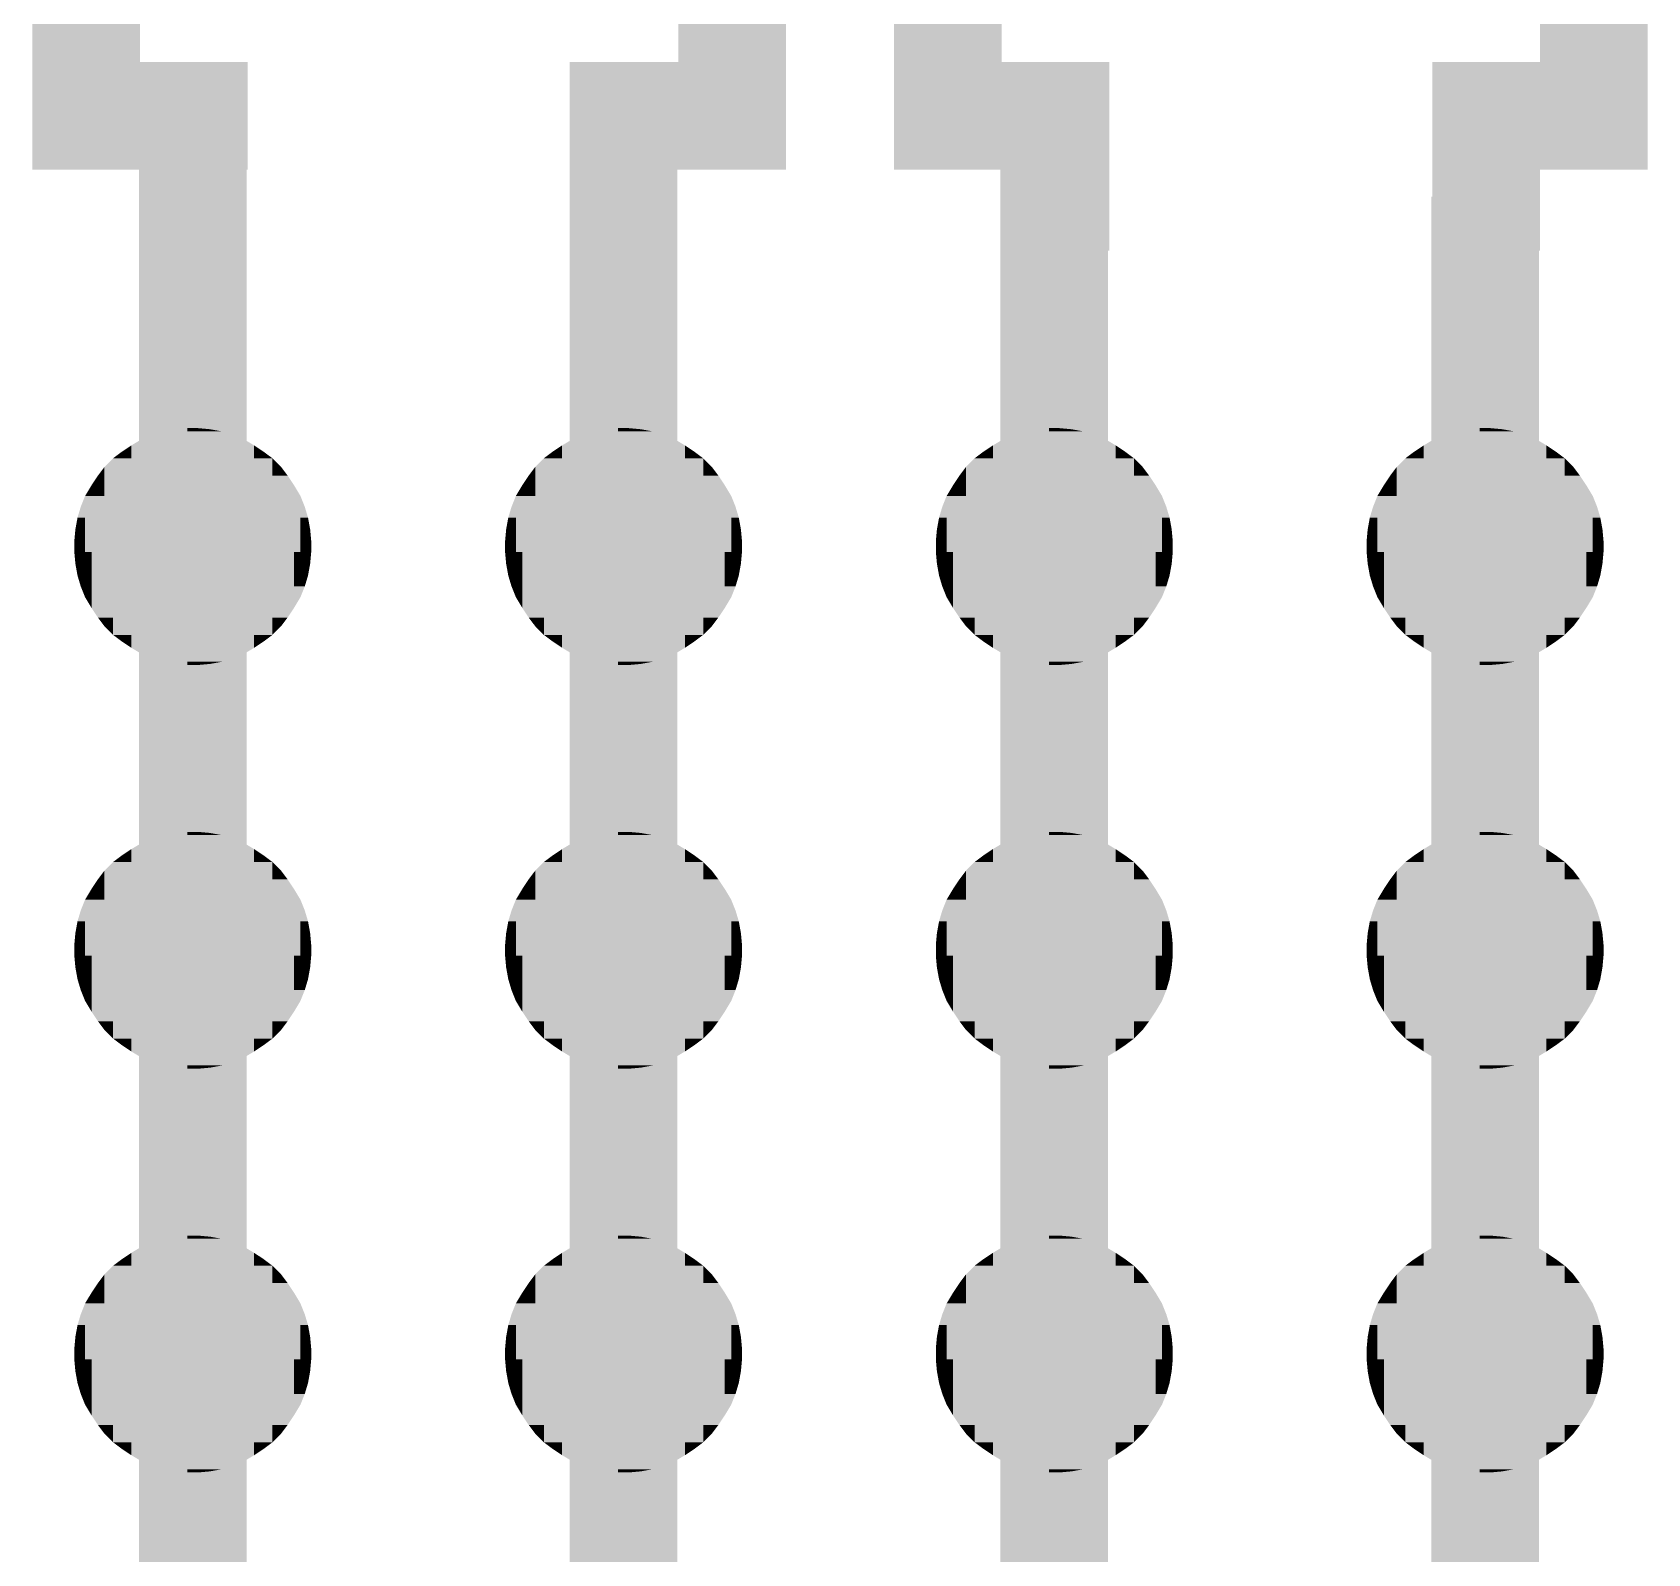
# Model space of a CAD drawing. Extents: x -40166 to 40284, y -45890 to 44060.
# Drawn here: x 2660 to 4160, y 15325 to 16738 of the extents above; entities that cross this region are included whole.
import ezdxf

# ---------------------------------------------------------------- set-up
doc = ezdxf.new("R2010")
doc.units = 0
for name, color, linetype in [('10', 12, 'CONTINUOUS'), ('11', 13, 'CONTINUOUS'), ('12', 14, 'CONTINUOUS'), ('13', 15, 'CONTINUOUS'), ('14', 16, 'CONTINUOUS'), ('15', 17, 'CONTINUOUS'), ('16', 18, 'CONTINUOUS'), ('17', 19, 'CONTINUOUS'), ('18', 20, 'CONTINUOUS'), ('19', 21, 'CONTINUOUS'), ('20', 22, 'CONTINUOUS'), ('21', 23, 'CONTINUOUS'), ('22', 24, 'CONTINUOUS'), ('23', 25, 'CONTINUOUS'), ('24', 26, 'CONTINUOUS'), ('25', 27, 'CONTINUOUS'), ('26', 28, 'CONTINUOUS'), ('27', 29, 'CONTINUOUS'), ('28', 30, 'CONTINUOUS'), ('29', 31, 'CONTINUOUS'), ('3', 6, 'CONTINUOUS'), ('30', 32, 'CONTINUOUS'), ('31', 33, 'CONTINUOUS'), ('32', 34, 'CONTINUOUS'), ('33', 35, 'CONTINUOUS'), ('34', 36, 'CONTINUOUS'), ('35', 37, 'CONTINUOUS'), ('36', 38, 'CONTINUOUS'), ('37', 39, 'CONTINUOUS'), ('38', 40, 'CONTINUOUS'), ('39', 41, 'CONTINUOUS'), ('40', 42, 'CONTINUOUS'), ('41', 43, 'CONTINUOUS'), ('42', 44, 'CONTINUOUS'), ('43', 45, 'CONTINUOUS'), ('44', 46, 'CONTINUOUS'), ('45', 47, 'CONTINUOUS'), ('46', 48, 'CONTINUOUS'), ('47', 49, 'CONTINUOUS'), ('48', 50, 'CONTINUOUS'), ('49', 51, 'CONTINUOUS'), ('5', 7, 'CONTINUOUS'), ('50', 52, 'CONTINUOUS'), ('6', 8, 'CONTINUOUS'), ('7', 9, 'CONTINUOUS'), ('8', 10, 'CONTINUOUS'), ('9', 11, 'CONTINUOUS'), ('L1D0_square', 2, 'CONTINUOUS'), ('L2D0_round', 3, 'CONTINUOUS')]:
    doc.layers.add(name, color=color, linetype=linetype)

# ---------------------------------------------------------------- blocks, each defined once
blk = doc.blocks.new('CIRCLE$5')
at = {"layer": 'L1D0_square'}
for points in [[(-47, 100), (-37, 104), (-27, 100), (-27, 107)], [(-27, 107), (-16, 109), (-5, 107), (-5, 110)], [(-27, 94), (-27, 107), (-5, 94), (-5, 107)], [(-5, 107), (-5, 110), (5, 107), (5, 110)], [(-5, 94), (-5, 107), (27, 94), (27, 107)], [(5, 107), (5, 110), (16, 107), (16, 109)], [(16, 107), (16, 109), (27, 107)], [(27, 100), (27, 107), (47, 100), (37, 104)], [(-74, 82), (-66, 88), (-57, 82), (-57, 94)], [(-57, 94), (-47, 100), (-27, 94), (-27, 100)], [(-57, 74), (-57, 94), (-5, 74), (-5, 94)], [(-5, 82), (-5, 94), (57, 82), (57, 94)], [(27, 94), (27, 100), (57, 94), (47, 100)], [(57, 82), (57, 94), (74, 82), (66, 88)], [(-82, 74), (-74, 82), (-57, 74), (-57, 82)], [(-5, 66), (-5, 82), (74, 66), (74, 82)], [(74, 66), (74, 82), (88, 66), (82, 74)], [(-94, 57), (-88, 66), (-82, 57), (-82, 74)], [(-82, 47), (-82, 74), (-5, 47), (-5, 74)], [(-5, 47), (-5, 66), (88, 47), (88, 66)], [(88, 47), (88, 66), (100, 47), (94, 57)], [(-107, 27), (-104, 37), (-100, 27), (-100, 47)], [(-100, 47), (-94, 57), (-82, 47), (-82, 57)], [(-100, -5), (-100, 47), (100, -5), (100, 47)], [(100, 27), (100, 47), (107, 27), (104, 37)], [(-110, 5), (-109, 16), (-100, 5), (-100, 16)], [(-109, 16), (-107, 27), (-100, 16), (-100, 27)], [(100, 16), (100, 27), (109, 16), (107, 27)], [(100, 5), (100, 16), (110, 5), (109, 16)], [(-110, -5), (-110, 5), (-100, -5), (-100, 5)], [(100, -5), (100, 5), (110, -5), (110, 5)], [(-109, -16), (-110, -5), (-94, -16), (-94, -5)], [(-94, -57), (-94, -5), (94, -57), (94, -5)], [(94, -16), (94, -5), (109, -16), (110, -5)], [(-107, -27), (-109, -16), (-94, -27), (-94, -16)], [(-104, -37), (-107, -27), (-94, -37), (-94, -27)], [(94, -27), (94, -16), (107, -27), (109, -16)], [(94, -37), (94, -27), (104, -37), (107, -27)], [(-100, -47), (-104, -37), (-94, -47), (-94, -37)], [(94, -57), (94, -37), (100, -47), (104, -37)], [(-94, -57), (-100, -47), (-94, -47)], [(-88, -66), (-94, -57), (-74, -66), (-74, -57)], [(-74, -82), (-74, -57), (-5, -82), (-5, -57)], [(-5, -82), (-5, -57), (74, -82), (74, -57)], [(74, -66), (74, -57), (88, -66), (94, -57)], [(-82, -74), (-88, -66), (-74, -74), (-74, -66)], [(-74, -82), (-82, -74), (-74, -74)], [(74, -82), (74, -66), (82, -74), (88, -66)], [(-57, -94), (-66, -88), (-57, -82), (-74, -82)], [(-57, -94), (-57, -82), (-5, -94), (-5, -82)], [(-5, -94), (-5, -82), (57, -94), (57, -82)], [(57, -94), (57, -82), (66, -88), (74, -82)], [(-47, -100), (-57, -94), (-27, -100), (-27, -94)], [(-27, -107), (-37, -104), (-27, -100), (-47, -100)], [(-27, -107), (-27, -94), (-5, -107), (-5, -94)], [(-5, -107), (-5, -94), (27, -107), (27, -94)], [(27, -100), (27, -94), (47, -100), (57, -94)], [(27, -107), (27, -100), (37, -104), (47, -100)], [(-5, -110), (-16, -109), (-5, -107), (-27, -107)], [(-5, -110), (-5, -107), (5, -110), (5, -107)], [(5, -110), (5, -107), (16, -109), (16, -107)], [(16, -109), (16, -107), (27, -107)]]:
    blk.add_solid(points, dxfattribs=at)
blk = doc.blocks.new('chamber')
at = {"layer": '10'}
for points in [[(-85, -250), (-85, 25), (-84, -250), (-84, 25)], [(-67, -250), (-67, 25), (-66, -250), (-66, 25)]]:
    blk.add_solid(points, dxfattribs=at)
at = {"layer": '11'}
for points in [[(-86, -250), (-86, 25), (-85, -250), (-85, 25)], [(-66, -250), (-66, 25), (-65, -250), (-65, 25)]]:
    blk.add_solid(points, dxfattribs=at)
at = {"layer": '12'}
for points in [[(-87, -250), (-87, 25), (-86, -250), (-86, 25)], [(-65, -250), (-65, 25), (-64, -250), (-64, 25)]]:
    blk.add_solid(points, dxfattribs=at)
at = {"layer": '13'}
for points in [[(-88, -250), (-88, 25), (-87, -250), (-87, 25)], [(-64, -250), (-64, 25), (-63, -250), (-63, 25)]]:
    blk.add_solid(points, dxfattribs=at)
at = {"layer": '14'}
for points in [[(-89, -250), (-89, 25), (-88, -250), (-88, 25)], [(-63, -250), (-63, 25), (-62, -250), (-62, 25)]]:
    blk.add_solid(points, dxfattribs=at)
at = {"layer": '15'}
for points in [[(-90, -250), (-90, 25), (-89, -250), (-89, 25)], [(-62, -250), (-62, 25), (-61, -250), (-61, 25)]]:
    blk.add_solid(points, dxfattribs=at)
at = {"layer": '16'}
for points in [[(-91, -250), (-91, 25), (-90, -250), (-90, 25)], [(-61, -250), (-61, 25), (-60, -250), (-60, 25)]]:
    blk.add_solid(points, dxfattribs=at)
at = {"layer": '17'}
for points in [[(-92, -250), (-92, 25), (-91, -250), (-91, 25)], [(-60, -250), (-60, 25), (-59, -250), (-59, 25)]]:
    blk.add_solid(points, dxfattribs=at)
at = {"layer": '18'}
for points in [[(-93, -250), (-93, 25), (-92, -250), (-92, 25)], [(-59, -250), (-59, 25), (-58, -250), (-58, 25)]]:
    blk.add_solid(points, dxfattribs=at)
at = {"layer": '19'}
for points in [[(-94, -250), (-94, 25), (-93, -250), (-93, 25)], [(-58, -250), (-58, 25), (-57, -250), (-57, 25)]]:
    blk.add_solid(points, dxfattribs=at)
at = {"layer": '20'}
for points in [[(-95, -250), (-95, 25), (-94, -250), (-94, 25)], [(-57, -250), (-57, 25), (-56, -250), (-56, 25)]]:
    blk.add_solid(points, dxfattribs=at)
at = {"layer": '21'}
for points in [[(-96, -250), (-96, 25), (-95, -250), (-95, 25)], [(-56, -250), (-56, 25), (-55, -250), (-55, 25)]]:
    blk.add_solid(points, dxfattribs=at)
at = {"layer": '22'}
for points in [[(-97, -250), (-97, 25), (-96, -250), (-96, 25)], [(-55, -250), (-55, 25), (-54, -250), (-54, 25)]]:
    blk.add_solid(points, dxfattribs=at)
at = {"layer": '23'}
for points in [[(-98, -250), (-98, 25), (-97, -250), (-97, 25)], [(-54, -250), (-54, 25), (-53, -250), (-53, 25)]]:
    blk.add_solid(points, dxfattribs=at)
at = {"layer": '24'}
for points in [[(-99, -250), (-99, 25), (-98, -250), (-98, 25)], [(-53, -250), (-53, 25), (-52, -250), (-52, 25)]]:
    blk.add_solid(points, dxfattribs=at)
at = {"layer": '25'}
for points in [[(-100, -250), (-100, 25), (-99, -250), (-99, 25)], [(-52, -250), (-52, 25), (-51, -250), (-51, 25)]]:
    blk.add_solid(points, dxfattribs=at)
at = {"layer": '26'}
for points in [[(-101, -250), (-101, 25), (-100, -250), (-100, 25)], [(-51, -250), (-51, 25), (-50, -250), (-50, 25)]]:
    blk.add_solid(points, dxfattribs=at)
at = {"layer": '27'}
for points in [[(-102, -250), (-102, 25), (-101, -250), (-101, 25)], [(-50, -250), (-50, 25), (-49, -250), (-49, 25)]]:
    blk.add_solid(points, dxfattribs=at)
at = {"layer": '28'}
for points in [[(-103, -250), (-103, 25), (-102, -250), (-102, 25)], [(-49, -250), (-49, 25), (-48, -250), (-48, 25)]]:
    blk.add_solid(points, dxfattribs=at)
at = {"layer": '29'}
for points in [[(-104, -250), (-104, 25), (-103, -250), (-103, 25)], [(-48, -250), (-48, 25), (-47, -250), (-47, 25)]]:
    blk.add_solid(points, dxfattribs=at)
at = {"layer": '3'}
for points in [[(-78, -250), (-78, 25), (-76, -250), (-76, 25)], [(-75, -250), (-75, 25), (-73, -250), (-73, 25)]]:
    blk.add_solid(points, dxfattribs=at)
at = {"layer": '30'}
for points in [[(-105, -250), (-105, 25), (-104, -250), (-104, 25)], [(-47, -250), (-47, 25), (-46, -250), (-46, 25)]]:
    blk.add_solid(points, dxfattribs=at)
at = {"layer": '31'}
for points in [[(-106, -250), (-106, 25), (-105, -250), (-105, 25)], [(-46, -250), (-46, 25), (-45, -250), (-45, 25)]]:
    blk.add_solid(points, dxfattribs=at)
at = {"layer": '32'}
for points in [[(-107, -250), (-107, 25), (-106, -250), (-106, 25)], [(-45, -250), (-45, 25), (-44, -250), (-44, 25)]]:
    blk.add_solid(points, dxfattribs=at)
at = {"layer": '33'}
for points in [[(-108, -250), (-108, 25), (-107, -250), (-107, 25)], [(-44, -250), (-44, 25), (-43, -250), (-43, 25)]]:
    blk.add_solid(points, dxfattribs=at)
at = {"layer": '34'}
for points in [[(-109, -250), (-109, 25), (-108, -250), (-108, 25)], [(-43, -250), (-43, 25), (-42, -250), (-42, 25)]]:
    blk.add_solid(points, dxfattribs=at)
at = {"layer": '35'}
for points in [[(-110, -250), (-110, 25), (-109, -250), (-109, 25)], [(-42, -250), (-42, 25), (-41, -250), (-41, 25)]]:
    blk.add_solid(points, dxfattribs=at)
at = {"layer": '36'}
for points in [[(-111, -250), (-111, 25), (-110, -250), (-110, 25)], [(-41, -250), (-41, 25), (-40, -250), (-40, 25)]]:
    blk.add_solid(points, dxfattribs=at)
at = {"layer": '37'}
for points in [[(-112, -250), (-112, 25), (-111, -250), (-111, 25)], [(-40, -250), (-40, 25), (-39, -250), (-39, 25)]]:
    blk.add_solid(points, dxfattribs=at)
at = {"layer": '38'}
for points in [[(-113, -250), (-113, 25), (-112, -250), (-112, 25)], [(-39, -250), (-39, 25), (-38, -250), (-38, 25)]]:
    blk.add_solid(points, dxfattribs=at)
at = {"layer": '39'}
for points in [[(-114, -250), (-114, 25), (-113, -250), (-113, 25)], [(-38, -250), (-38, 25), (-37, -250), (-37, 25)]]:
    blk.add_solid(points, dxfattribs=at)
at = {"layer": '40'}
for points in [[(-115, -250), (-115, 25), (-114, -250), (-114, 25)], [(-37, -250), (-37, 25), (-36, -250), (-36, 25)]]:
    blk.add_solid(points, dxfattribs=at)
at = {"layer": '41'}
for points in [[(-116, -250), (-116, 25), (-115, -250), (-115, 25)], [(-36, -250), (-36, 25), (-35, -250), (-35, 25)]]:
    blk.add_solid(points, dxfattribs=at)
at = {"layer": '42'}
for points in [[(-117, -250), (-117, 25), (-116, -250), (-116, 25)], [(-35, -250), (-35, 25), (-34, -250), (-34, 25)]]:
    blk.add_solid(points, dxfattribs=at)
at = {"layer": '43'}
for points in [[(-118, -250), (-118, 25), (-117, -250), (-117, 25)], [(-34, -250), (-34, 25), (-33, -250), (-33, 25)]]:
    blk.add_solid(points, dxfattribs=at)
at = {"layer": '44'}
for points in [[(-119, -250), (-119, 25), (-118, -250), (-118, 25)], [(-33, -250), (-33, 25), (-32, -250), (-32, 25)]]:
    blk.add_solid(points, dxfattribs=at)
at = {"layer": '45'}
for points in [[(-120, -250), (-120, 25), (-119, -250), (-119, 25)], [(-32, -250), (-32, 25), (-31, -250), (-31, 25)]]:
    blk.add_solid(points, dxfattribs=at)
at = {"layer": '46'}
for points in [[(-121, -250), (-121, 25), (-120, -250), (-120, 25)], [(-31, -250), (-31, 25), (-30, -250), (-30, 25)]]:
    blk.add_solid(points, dxfattribs=at)
at = {"layer": '47'}
for points in [[(-122, -250), (-122, 25), (-121, -250), (-121, 25)], [(-30, -250), (-30, 25), (-29, -250), (-29, 25)]]:
    blk.add_solid(points, dxfattribs=at)
at = {"layer": '48'}
for points in [[(-123, -250), (-123, 25), (-122, -250), (-122, 25)], [(-29, -250), (-29, 25), (-28, -250), (-28, 25)]]:
    blk.add_solid(points, dxfattribs=at)
at = {"layer": '49'}
for points in [[(-124, -250), (-124, 25), (-123, -250), (-123, 25)], [(-28, -250), (-28, 25), (-27, -250), (-27, 25)]]:
    blk.add_solid(points, dxfattribs=at)
at = {"layer": '5'}
for points in [[(-80, -250), (-80, 25), (-78, -250), (-78, 25)], [(-73, -250), (-73, 25), (-71, -250), (-71, 25)]]:
    blk.add_solid(points, dxfattribs=at)
at = {"layer": '50'}
for points in [[(-125, -250), (-125, 25), (-124, -250), (-124, 25)], [(-27, -250), (-27, 25), (-26, -250), (-26, 25)], [(-26, -250), (-26, 25), (-25, -250), (-25, 25)]]:
    blk.add_solid(points, dxfattribs=at)
at = {"layer": '6'}
for points in [[(-81, -250), (-81, 25), (-80, -250), (-80, 25)], [(-71, -250), (-71, 25), (-70, -250), (-70, 25)]]:
    blk.add_solid(points, dxfattribs=at)
at = {"layer": '7'}
for points in [[(-82, -250), (-82, 25), (-81, -250), (-81, 25)], [(-70, -250), (-70, 25), (-69, -250), (-69, 25)]]:
    blk.add_solid(points, dxfattribs=at)
at = {"layer": '8'}
for points in [[(-83, -250), (-83, 25), (-82, -250), (-82, 25)], [(-69, -250), (-69, 25), (-68, -250), (-68, 25)]]:
    blk.add_solid(points, dxfattribs=at)
at = {"layer": '9'}
for points in [[(-84, -250), (-84, 25), (-83, -250), (-83, 25)], [(-68, -250), (-68, 25), (-67, -250), (-67, 25)]]:
    blk.add_solid(points, dxfattribs=at)
at = {"layer": 'L2D0_round'}
blk.add_solid([(-125, -250), (-125, 25), (-25, -250), (-25, 25)], dxfattribs=at)
blk.add_blockref('CIRCLE$5', (-75, 75))
blk = doc.blocks.new('device')
at = {"layer": '10'}
for points in [[(-1285, -725), (-1285, -450), (-1284, -725), (-1284, -450)], [(-1267, -725), (-1267, -450), (-1266, -725), (-1266, -450)], [(-885, -725), (-885, -450), (-884, -725), (-884, -450)], [(-867, -725), (-867, -450), (-866, -725), (-866, -450)], [(-485, -725), (-485, -450), (-484, -725), (-484, -450)], [(-467, -725), (-467, -450), (-466, -725), (-466, -450)], [(-85, -725), (-85, -450), (-84, -725), (-84, -450)], [(-67, -725), (-67, -450), (-66, -725), (-66, -450)]]:
    blk.add_solid(points, dxfattribs=at)
at = {"layer": '11'}
for points in [[(-1286, -725), (-1286, -450), (-1285, -725), (-1285, -450)], [(-1266, -725), (-1266, -450), (-1265, -725), (-1265, -450)], [(-886, -725), (-886, -450), (-885, -725), (-885, -450)], [(-866, -725), (-866, -450), (-865, -725), (-865, -450)], [(-486, -725), (-486, -450), (-485, -725), (-485, -450)], [(-466, -725), (-466, -450), (-465, -725), (-465, -450)], [(-86, -725), (-86, -450), (-85, -725), (-85, -450)], [(-66, -725), (-66, -450), (-65, -725), (-65, -450)]]:
    blk.add_solid(points, dxfattribs=at)
at = {"layer": '12'}
for points in [[(-1287, -725), (-1287, -450), (-1286, -725), (-1286, -450)], [(-1265, -725), (-1265, -450), (-1264, -725), (-1264, -450)], [(-887, -725), (-887, -450), (-886, -725), (-886, -450)], [(-865, -725), (-865, -450), (-864, -725), (-864, -450)], [(-487, -725), (-487, -450), (-486, -725), (-486, -450)], [(-465, -725), (-465, -450), (-464, -725), (-464, -450)], [(-87, -725), (-87, -450), (-86, -725), (-86, -450)], [(-65, -725), (-65, -450), (-64, -725), (-64, -450)]]:
    blk.add_solid(points, dxfattribs=at)
at = {"layer": '13'}
for points in [[(-1288, -725), (-1288, -450), (-1287, -725), (-1287, -450)], [(-1264, -725), (-1264, -450), (-1263, -725), (-1263, -450)], [(-888, -725), (-888, -450), (-887, -725), (-887, -450)], [(-864, -725), (-864, -450), (-863, -725), (-863, -450)], [(-488, -725), (-488, -450), (-487, -725), (-487, -450)], [(-464, -725), (-464, -450), (-463, -725), (-463, -450)], [(-88, -725), (-88, -450), (-87, -725), (-87, -450)], [(-64, -725), (-64, -450), (-63, -725), (-63, -450)]]:
    blk.add_solid(points, dxfattribs=at)
at = {"layer": '14'}
for points in [[(-1289, -725), (-1289, -450), (-1288, -725), (-1288, -450)], [(-1263, -725), (-1263, -450), (-1262, -725), (-1262, -450)], [(-889, -725), (-889, -450), (-888, -725), (-888, -450)], [(-863, -725), (-863, -450), (-862, -725), (-862, -450)], [(-489, -725), (-489, -450), (-488, -725), (-488, -450)], [(-463, -725), (-463, -450), (-462, -725), (-462, -450)], [(-89, -725), (-89, -450), (-88, -725), (-88, -450)], [(-63, -725), (-63, -450), (-62, -725), (-62, -450)]]:
    blk.add_solid(points, dxfattribs=at)
at = {"layer": '15'}
for points in [[(-1290, -725), (-1290, -450), (-1289, -725), (-1289, -450)], [(-1262, -725), (-1262, -450), (-1261, -725), (-1261, -450)], [(-890, -725), (-890, -450), (-889, -725), (-889, -450)], [(-862, -725), (-862, -450), (-861, -725), (-861, -450)], [(-490, -725), (-490, -450), (-489, -725), (-489, -450)], [(-462, -725), (-462, -450), (-461, -725), (-461, -450)], [(-90, -725), (-90, -450), (-89, -725), (-89, -450)], [(-62, -725), (-62, -450), (-61, -725), (-61, -450)]]:
    blk.add_solid(points, dxfattribs=at)
at = {"layer": '16'}
for points in [[(-1291, -725), (-1291, -450), (-1290, -725), (-1290, -450)], [(-1261, -725), (-1261, -450), (-1260, -725), (-1260, -450)], [(-891, -725), (-891, -450), (-890, -725), (-890, -450)], [(-861, -725), (-861, -450), (-860, -725), (-860, -450)], [(-491, -725), (-491, -450), (-490, -725), (-490, -450)], [(-461, -725), (-461, -450), (-460, -725), (-460, -450)], [(-91, -725), (-91, -450), (-90, -725), (-90, -450)], [(-61, -725), (-61, -450), (-60, -725), (-60, -450)]]:
    blk.add_solid(points, dxfattribs=at)
at = {"layer": '17'}
for points in [[(-1292, -725), (-1292, -450), (-1291, -725), (-1291, -450)], [(-1260, -725), (-1260, -450), (-1259, -725), (-1259, -450)], [(-892, -725), (-892, -450), (-891, -725), (-891, -450)], [(-860, -725), (-860, -450), (-859, -725), (-859, -450)], [(-492, -725), (-492, -450), (-491, -725), (-491, -450)], [(-460, -725), (-460, -450), (-459, -725), (-459, -450)], [(-92, -725), (-92, -450), (-91, -725), (-91, -450)], [(-60, -725), (-60, -450), (-59, -725), (-59, -450)]]:
    blk.add_solid(points, dxfattribs=at)
at = {"layer": '18'}
for points in [[(-1293, -725), (-1293, -450), (-1292, -725), (-1292, -450)], [(-1259, -725), (-1259, -450), (-1258, -725), (-1258, -450)], [(-893, -725), (-893, -450), (-892, -725), (-892, -450)], [(-859, -725), (-859, -450), (-858, -725), (-858, -450)], [(-493, -725), (-493, -450), (-492, -725), (-492, -450)], [(-459, -725), (-459, -450), (-458, -725), (-458, -450)], [(-93, -725), (-93, -450), (-92, -725), (-92, -450)], [(-59, -725), (-59, -450), (-58, -725), (-58, -450)]]:
    blk.add_solid(points, dxfattribs=at)
at = {"layer": '19'}
for points in [[(-1294, -725), (-1294, -450), (-1293, -725), (-1293, -450)], [(-1258, -725), (-1258, -450), (-1257, -725), (-1257, -450)], [(-894, -725), (-894, -450), (-893, -725), (-893, -450)], [(-858, -725), (-858, -450), (-857, -725), (-857, -450)], [(-494, -725), (-494, -450), (-493, -725), (-493, -450)], [(-458, -725), (-458, -450), (-457, -725), (-457, -450)], [(-94, -725), (-94, -450), (-93, -725), (-93, -450)], [(-58, -725), (-58, -450), (-57, -725), (-57, -450)]]:
    blk.add_solid(points, dxfattribs=at)
at = {"layer": '20'}
for points in [[(-1295, -725), (-1295, -450), (-1294, -725), (-1294, -450)], [(-1257, -725), (-1257, -450), (-1256, -725), (-1256, -450)], [(-895, -725), (-895, -450), (-894, -725), (-894, -450)], [(-857, -725), (-857, -450), (-856, -725), (-856, -450)], [(-495, -725), (-495, -450), (-494, -725), (-494, -450)], [(-457, -725), (-457, -450), (-456, -725), (-456, -450)], [(-95, -725), (-95, -450), (-94, -725), (-94, -450)], [(-57, -725), (-57, -450), (-56, -725), (-56, -450)]]:
    blk.add_solid(points, dxfattribs=at)
at = {"layer": '21'}
for points in [[(-1296, -725), (-1296, -450), (-1295, -725), (-1295, -450)], [(-1256, -725), (-1256, -450), (-1255, -725), (-1255, -450)], [(-896, -725), (-896, -450), (-895, -725), (-895, -450)], [(-856, -725), (-856, -450), (-855, -725), (-855, -450)], [(-496, -725), (-496, -450), (-495, -725), (-495, -450)], [(-456, -725), (-456, -450), (-455, -725), (-455, -450)], [(-96, -725), (-96, -450), (-95, -725), (-95, -450)], [(-56, -725), (-56, -450), (-55, -725), (-55, -450)]]:
    blk.add_solid(points, dxfattribs=at)
at = {"layer": '22'}
for points in [[(-1297, -725), (-1297, -450), (-1296, -725), (-1296, -450)], [(-1255, -725), (-1255, -450), (-1254, -725), (-1254, -450)], [(-897, -725), (-897, -450), (-896, -725), (-896, -450)], [(-855, -725), (-855, -450), (-854, -725), (-854, -450)], [(-497, -725), (-497, -450), (-496, -725), (-496, -450)], [(-455, -725), (-455, -450), (-454, -725), (-454, -450)], [(-97, -725), (-97, -450), (-96, -725), (-96, -450)], [(-55, -725), (-55, -450), (-54, -725), (-54, -450)]]:
    blk.add_solid(points, dxfattribs=at)
at = {"layer": '23'}
for points in [[(-1298, -725), (-1298, -450), (-1297, -725), (-1297, -450)], [(-1254, -725), (-1254, -450), (-1253, -725), (-1253, -450)], [(-898, -725), (-898, -450), (-897, -725), (-897, -450)], [(-854, -725), (-854, -450), (-853, -725), (-853, -450)], [(-498, -725), (-498, -450), (-497, -725), (-497, -450)], [(-454, -725), (-454, -450), (-453, -725), (-453, -450)], [(-98, -725), (-98, -450), (-97, -725), (-97, -450)], [(-54, -725), (-54, -450), (-53, -725), (-53, -450)]]:
    blk.add_solid(points, dxfattribs=at)
at = {"layer": '24'}
for points in [[(-1299, -725), (-1299, -450), (-1298, -725), (-1298, -450)], [(-1253, -725), (-1253, -450), (-1252, -725), (-1252, -450)], [(-899, -725), (-899, -450), (-898, -725), (-898, -450)], [(-853, -725), (-853, -450), (-852, -725), (-852, -450)], [(-499, -725), (-499, -450), (-498, -725), (-498, -450)], [(-453, -725), (-453, -450), (-452, -725), (-452, -450)], [(-99, -725), (-99, -450), (-98, -725), (-98, -450)], [(-53, -725), (-53, -450), (-52, -725), (-52, -450)]]:
    blk.add_solid(points, dxfattribs=at)
at = {"layer": '25'}
for points in [[(-1300, -725), (-1300, -450), (-1299, -725), (-1299, -450)], [(-1252, -725), (-1252, -450), (-1251, -725), (-1251, -450)], [(-900, -725), (-900, -450), (-899, -725), (-899, -450)], [(-852, -725), (-852, -450), (-851, -725), (-851, -450)], [(-500, -725), (-500, -450), (-499, -725), (-499, -450)], [(-452, -725), (-452, -450), (-451, -725), (-451, -450)], [(-100, -725), (-100, -450), (-99, -725), (-99, -450)], [(-52, -725), (-52, -450), (-51, -725), (-51, -450)]]:
    blk.add_solid(points, dxfattribs=at)
at = {"layer": '26'}
for points in [[(-1301, -725), (-1301, -450), (-1300, -725), (-1300, -450)], [(-1251, -725), (-1251, -450), (-1250, -725), (-1250, -450)], [(-901, -725), (-901, -450), (-900, -725), (-900, -450)], [(-851, -725), (-851, -450), (-850, -725), (-850, -450)], [(-501, -725), (-501, -450), (-500, -725), (-500, -450)], [(-451, -725), (-451, -450), (-450, -725), (-450, -450)], [(-101, -725), (-101, -450), (-100, -725), (-100, -450)], [(-51, -725), (-51, -450), (-50, -725), (-50, -450)]]:
    blk.add_solid(points, dxfattribs=at)
at = {"layer": '27'}
for points in [[(-1302, -725), (-1302, -450), (-1301, -725), (-1301, -450)], [(-1250, -725), (-1250, -450), (-1249, -725), (-1249, -450)], [(-902, -725), (-902, -450), (-901, -725), (-901, -450)], [(-850, -725), (-850, -450), (-849, -725), (-849, -450)], [(-502, -725), (-502, -450), (-501, -725), (-501, -450)], [(-450, -725), (-450, -450), (-449, -725), (-449, -450)], [(-102, -725), (-102, -450), (-101, -725), (-101, -450)], [(-50, -725), (-50, -450), (-49, -725), (-49, -450)]]:
    blk.add_solid(points, dxfattribs=at)
at = {"layer": '28'}
for points in [[(-1303, -725), (-1303, -450), (-1302, -725), (-1302, -450)], [(-1249, -725), (-1249, -450), (-1248, -725), (-1248, -450)], [(-903, -725), (-903, -450), (-902, -725), (-902, -450)], [(-849, -725), (-849, -450), (-848, -725), (-848, -450)], [(-503, -725), (-503, -450), (-502, -725), (-502, -450)], [(-449, -725), (-449, -450), (-448, -725), (-448, -450)], [(-103, -725), (-103, -450), (-102, -725), (-102, -450)], [(-49, -725), (-49, -450), (-48, -725), (-48, -450)]]:
    blk.add_solid(points, dxfattribs=at)
at = {"layer": '29'}
for points in [[(-1304, -725), (-1304, -450), (-1303, -725), (-1303, -450)], [(-1248, -725), (-1248, -450), (-1247, -725), (-1247, -450)], [(-904, -725), (-904, -450), (-903, -725), (-903, -450)], [(-848, -725), (-848, -450), (-847, -725), (-847, -450)], [(-504, -725), (-504, -450), (-503, -725), (-503, -450)], [(-448, -725), (-448, -450), (-447, -725), (-447, -450)], [(-104, -725), (-104, -450), (-103, -725), (-103, -450)], [(-48, -725), (-48, -450), (-47, -725), (-47, -450)]]:
    blk.add_solid(points, dxfattribs=at)
at = {"layer": '3'}
for points in [[(-1278, -725), (-1278, -450), (-1276, -725), (-1276, -450)], [(-1275, -725), (-1275, -450), (-1273, -725), (-1273, -450)], [(-878, -725), (-878, -450), (-876, -725), (-876, -450)], [(-875, -725), (-875, -450), (-873, -725), (-873, -450)], [(-478, -725), (-478, -450), (-476, -725), (-476, -450)], [(-475, -725), (-475, -450), (-473, -725), (-473, -450)], [(-78, -725), (-78, -450), (-76, -725), (-76, -450)], [(-75, -725), (-75, -450), (-73, -725), (-73, -450)]]:
    blk.add_solid(points, dxfattribs=at)
at = {"layer": '30'}
for points in [[(-1305, -725), (-1305, -450), (-1304, -725), (-1304, -450)], [(-1247, -725), (-1247, -450), (-1246, -725), (-1246, -450)], [(-905, -725), (-905, -450), (-904, -725), (-904, -450)], [(-847, -725), (-847, -450), (-846, -725), (-846, -450)], [(-505, -725), (-505, -450), (-504, -725), (-504, -450)], [(-447, -725), (-447, -450), (-446, -725), (-446, -450)], [(-105, -725), (-105, -450), (-104, -725), (-104, -450)], [(-47, -725), (-47, -450), (-46, -725), (-46, -450)]]:
    blk.add_solid(points, dxfattribs=at)
at = {"layer": '31'}
for points in [[(-1306, -725), (-1306, -450), (-1305, -725), (-1305, -450)], [(-1246, -725), (-1246, -450), (-1245, -725), (-1245, -450)], [(-906, -725), (-906, -450), (-905, -725), (-905, -450)], [(-846, -725), (-846, -450), (-845, -725), (-845, -450)], [(-506, -725), (-506, -450), (-505, -725), (-505, -450)], [(-446, -725), (-446, -450), (-445, -725), (-445, -450)], [(-106, -725), (-106, -450), (-105, -725), (-105, -450)], [(-46, -725), (-46, -450), (-45, -725), (-45, -450)]]:
    blk.add_solid(points, dxfattribs=at)
at = {"layer": '32'}
for points in [[(-1307, -725), (-1307, -450), (-1306, -725), (-1306, -450)], [(-1245, -725), (-1245, -450), (-1244, -725), (-1244, -450)], [(-907, -725), (-907, -450), (-906, -725), (-906, -450)], [(-845, -725), (-845, -450), (-844, -725), (-844, -450)], [(-507, -725), (-507, -450), (-506, -725), (-506, -450)], [(-445, -725), (-445, -450), (-444, -725), (-444, -450)], [(-107, -725), (-107, -450), (-106, -725), (-106, -450)], [(-45, -725), (-45, -450), (-44, -725), (-44, -450)]]:
    blk.add_solid(points, dxfattribs=at)
at = {"layer": '33'}
for points in [[(-1308, -725), (-1308, -450), (-1307, -725), (-1307, -450)], [(-1244, -725), (-1244, -450), (-1243, -725), (-1243, -450)], [(-908, -725), (-908, -450), (-907, -725), (-907, -450)], [(-844, -725), (-844, -450), (-843, -725), (-843, -450)], [(-508, -725), (-508, -450), (-507, -725), (-507, -450)], [(-444, -725), (-444, -450), (-443, -725), (-443, -450)], [(-108, -725), (-108, -450), (-107, -725), (-107, -450)], [(-44, -725), (-44, -450), (-43, -725), (-43, -450)]]:
    blk.add_solid(points, dxfattribs=at)
at = {"layer": '34'}
for points in [[(-1309, -725), (-1309, -450), (-1308, -725), (-1308, -450)], [(-1243, -725), (-1243, -450), (-1242, -725), (-1242, -450)], [(-909, -725), (-909, -450), (-908, -725), (-908, -450)], [(-843, -725), (-843, -450), (-842, -725), (-842, -450)], [(-509, -725), (-509, -450), (-508, -725), (-508, -450)], [(-443, -725), (-443, -450), (-442, -725), (-442, -450)], [(-109, -725), (-109, -450), (-108, -725), (-108, -450)], [(-43, -725), (-43, -450), (-42, -725), (-42, -450)]]:
    blk.add_solid(points, dxfattribs=at)
at = {"layer": '35'}
for points in [[(-1310, -725), (-1310, -450), (-1309, -725), (-1309, -450)], [(-1242, -725), (-1242, -450), (-1241, -725), (-1241, -450)], [(-910, -725), (-910, -450), (-909, -725), (-909, -450)], [(-842, -725), (-842, -450), (-841, -725), (-841, -450)], [(-510, -725), (-510, -450), (-509, -725), (-509, -450)], [(-442, -725), (-442, -450), (-441, -725), (-441, -450)], [(-110, -725), (-110, -450), (-109, -725), (-109, -450)], [(-42, -725), (-42, -450), (-41, -725), (-41, -450)]]:
    blk.add_solid(points, dxfattribs=at)
at = {"layer": '36'}
for points in [[(-1311, -725), (-1311, -450), (-1310, -725), (-1310, -450)], [(-1241, -725), (-1241, -450), (-1240, -725), (-1240, -450)], [(-911, -725), (-911, -450), (-910, -725), (-910, -450)], [(-841, -725), (-841, -450), (-840, -725), (-840, -450)], [(-511, -725), (-511, -450), (-510, -725), (-510, -450)], [(-441, -725), (-441, -450), (-440, -725), (-440, -450)], [(-111, -725), (-111, -450), (-110, -725), (-110, -450)], [(-41, -725), (-41, -450), (-40, -725), (-40, -450)]]:
    blk.add_solid(points, dxfattribs=at)
at = {"layer": '37'}
for points in [[(-1312, -725), (-1312, -450), (-1311, -725), (-1311, -450)], [(-1240, -725), (-1240, -450), (-1239, -725), (-1239, -450)], [(-912, -725), (-912, -450), (-911, -725), (-911, -450)], [(-840, -725), (-840, -450), (-839, -725), (-839, -450)], [(-512, -725), (-512, -450), (-511, -725), (-511, -450)], [(-440, -725), (-440, -450), (-439, -725), (-439, -450)], [(-112, -725), (-112, -450), (-111, -725), (-111, -450)], [(-40, -725), (-40, -450), (-39, -725), (-39, -450)]]:
    blk.add_solid(points, dxfattribs=at)
at = {"layer": '38'}
for points in [[(-1313, -725), (-1313, -450), (-1312, -725), (-1312, -450)], [(-1239, -725), (-1239, -450), (-1238, -725), (-1238, -450)], [(-913, -725), (-913, -450), (-912, -725), (-912, -450)], [(-839, -725), (-839, -450), (-838, -725), (-838, -450)], [(-513, -725), (-513, -450), (-512, -725), (-512, -450)], [(-439, -725), (-439, -450), (-438, -725), (-438, -450)], [(-113, -725), (-113, -450), (-112, -725), (-112, -450)], [(-39, -725), (-39, -450), (-38, -725), (-38, -450)]]:
    blk.add_solid(points, dxfattribs=at)
at = {"layer": '39'}
for points in [[(-1314, -725), (-1314, -450), (-1313, -725), (-1313, -450)], [(-1238, -725), (-1238, -450), (-1237, -725), (-1237, -450)], [(-914, -725), (-914, -450), (-913, -725), (-913, -450)], [(-838, -725), (-838, -450), (-837, -725), (-837, -450)], [(-514, -725), (-514, -450), (-513, -725), (-513, -450)], [(-438, -725), (-438, -450), (-437, -725), (-437, -450)], [(-114, -725), (-114, -450), (-113, -725), (-113, -450)], [(-38, -725), (-38, -450), (-37, -725), (-37, -450)]]:
    blk.add_solid(points, dxfattribs=at)
at = {"layer": '40'}
for points in [[(-1315, -725), (-1315, -450), (-1314, -725), (-1314, -450)], [(-1237, -725), (-1237, -450), (-1236, -725), (-1236, -450)], [(-915, -725), (-915, -450), (-914, -725), (-914, -450)], [(-837, -725), (-837, -450), (-836, -725), (-836, -450)], [(-515, -725), (-515, -450), (-514, -725), (-514, -450)], [(-437, -725), (-437, -450), (-436, -725), (-436, -450)], [(-115, -725), (-115, -450), (-114, -725), (-114, -450)], [(-37, -725), (-37, -450), (-36, -725), (-36, -450)]]:
    blk.add_solid(points, dxfattribs=at)
at = {"layer": '41'}
for points in [[(-1316, -725), (-1316, -450), (-1315, -725), (-1315, -450)], [(-1236, -725), (-1236, -450), (-1235, -725), (-1235, -450)], [(-916, -725), (-916, -450), (-915, -725), (-915, -450)], [(-836, -725), (-836, -450), (-835, -725), (-835, -450)], [(-516, -725), (-516, -450), (-515, -725), (-515, -450)], [(-436, -725), (-436, -450), (-435, -725), (-435, -450)], [(-116, -725), (-116, -450), (-115, -725), (-115, -450)], [(-36, -725), (-36, -450), (-35, -725), (-35, -450)]]:
    blk.add_solid(points, dxfattribs=at)
at = {"layer": '42'}
for points in [[(-1317, -725), (-1317, -450), (-1316, -725), (-1316, -450)], [(-1235, -725), (-1235, -450), (-1234, -725), (-1234, -450)], [(-917, -725), (-917, -450), (-916, -725), (-916, -450)], [(-835, -725), (-835, -450), (-834, -725), (-834, -450)], [(-517, -725), (-517, -450), (-516, -725), (-516, -450)], [(-435, -725), (-435, -450), (-434, -725), (-434, -450)], [(-117, -725), (-117, -450), (-116, -725), (-116, -450)], [(-35, -725), (-35, -450), (-34, -725), (-34, -450)]]:
    blk.add_solid(points, dxfattribs=at)
at = {"layer": '43'}
for points in [[(-1318, -725), (-1318, -450), (-1317, -725), (-1317, -450)], [(-1234, -725), (-1234, -450), (-1233, -725), (-1233, -450)], [(-918, -725), (-918, -450), (-917, -725), (-917, -450)], [(-834, -725), (-834, -450), (-833, -725), (-833, -450)], [(-518, -725), (-518, -450), (-517, -725), (-517, -450)], [(-434, -725), (-434, -450), (-433, -725), (-433, -450)], [(-118, -725), (-118, -450), (-117, -725), (-117, -450)], [(-34, -725), (-34, -450), (-33, -725), (-33, -450)]]:
    blk.add_solid(points, dxfattribs=at)
at = {"layer": '44'}
for points in [[(-1319, -725), (-1319, -450), (-1318, -725), (-1318, -450)], [(-1233, -725), (-1233, -450), (-1232, -725), (-1232, -450)], [(-919, -725), (-919, -450), (-918, -725), (-918, -450)], [(-833, -725), (-833, -450), (-832, -725), (-832, -450)], [(-519, -725), (-519, -450), (-518, -725), (-518, -450)], [(-433, -725), (-433, -450), (-432, -725), (-432, -450)], [(-119, -725), (-119, -450), (-118, -725), (-118, -450)], [(-33, -725), (-33, -450), (-32, -725), (-32, -450)]]:
    blk.add_solid(points, dxfattribs=at)
at = {"layer": '45'}
for points in [[(-1320, -725), (-1320, -450), (-1319, -725), (-1319, -450)], [(-1232, -725), (-1232, -450), (-1231, -725), (-1231, -450)], [(-920, -725), (-920, -450), (-919, -725), (-919, -450)], [(-832, -725), (-832, -450), (-831, -725), (-831, -450)], [(-520, -725), (-520, -450), (-519, -725), (-519, -450)], [(-432, -725), (-432, -450), (-431, -725), (-431, -450)], [(-120, -725), (-120, -450), (-119, -725), (-119, -450)], [(-32, -725), (-32, -450), (-31, -725), (-31, -450)]]:
    blk.add_solid(points, dxfattribs=at)
at = {"layer": '46'}
for points in [[(-1321, -725), (-1321, -450), (-1320, -725), (-1320, -450)], [(-1231, -725), (-1231, -450), (-1230, -725), (-1230, -450)], [(-921, -725), (-921, -450), (-920, -725), (-920, -450)], [(-831, -725), (-831, -450), (-830, -725), (-830, -450)], [(-521, -725), (-521, -450), (-520, -725), (-520, -450)], [(-431, -725), (-431, -450), (-430, -725), (-430, -450)], [(-121, -725), (-121, -450), (-120, -725), (-120, -450)], [(-31, -725), (-31, -450), (-30, -725), (-30, -450)]]:
    blk.add_solid(points, dxfattribs=at)
at = {"layer": '47'}
for points in [[(-1322, -725), (-1322, -450), (-1321, -725), (-1321, -450)], [(-1230, -725), (-1230, -450), (-1229, -725), (-1229, -450)], [(-922, -725), (-922, -450), (-921, -725), (-921, -450)], [(-830, -725), (-830, -450), (-829, -725), (-829, -450)], [(-522, -725), (-522, -450), (-521, -725), (-521, -450)], [(-430, -725), (-430, -450), (-429, -725), (-429, -450)], [(-122, -725), (-122, -450), (-121, -725), (-121, -450)], [(-30, -725), (-30, -450), (-29, -725), (-29, -450)]]:
    blk.add_solid(points, dxfattribs=at)
at = {"layer": '48'}
for points in [[(-1323, -725), (-1323, -450), (-1322, -725), (-1322, -450)], [(-1229, -725), (-1229, -450), (-1228, -725), (-1228, -450)], [(-923, -725), (-923, -450), (-922, -725), (-922, -450)], [(-829, -725), (-829, -450), (-828, -725), (-828, -450)], [(-523, -725), (-523, -450), (-522, -725), (-522, -450)], [(-429, -725), (-429, -450), (-428, -725), (-428, -450)], [(-123, -725), (-123, -450), (-122, -725), (-122, -450)], [(-29, -725), (-29, -450), (-28, -725), (-28, -450)]]:
    blk.add_solid(points, dxfattribs=at)
at = {"layer": '49'}
for points in [[(-1324, -725), (-1324, -450), (-1323, -725), (-1323, -450)], [(-1228, -725), (-1228, -450), (-1227, -725), (-1227, -450)], [(-924, -725), (-924, -450), (-923, -725), (-923, -450)], [(-828, -725), (-828, -450), (-827, -725), (-827, -450)], [(-524, -725), (-524, -450), (-523, -725), (-523, -450)], [(-428, -725), (-428, -450), (-427, -725), (-427, -450)], [(-124, -725), (-124, -450), (-123, -725), (-123, -450)], [(-28, -725), (-28, -450), (-27, -725), (-27, -450)]]:
    blk.add_solid(points, dxfattribs=at)
at = {"layer": '5'}
for points in [[(-1280, -725), (-1280, -450), (-1278, -725), (-1278, -450)], [(-1273, -725), (-1273, -450), (-1271, -725), (-1271, -450)], [(-880, -725), (-880, -450), (-878, -725), (-878, -450)], [(-873, -725), (-873, -450), (-871, -725), (-871, -450)], [(-480, -725), (-480, -450), (-478, -725), (-478, -450)], [(-473, -725), (-473, -450), (-471, -725), (-471, -450)], [(-80, -725), (-80, -450), (-78, -725), (-78, -450)], [(-73, -725), (-73, -450), (-71, -725), (-71, -450)]]:
    blk.add_solid(points, dxfattribs=at)
at = {"layer": '50'}
for points in [[(-1325, -725), (-1325, -450), (-1324, -725), (-1324, -450)], [(-1227, -725), (-1227, -450), (-1226, -725), (-1226, -450)], [(-1226, -725), (-1226, -450), (-1225, -725), (-1225, -450)], [(-925, -725), (-925, -450), (-924, -725), (-924, -450)], [(-827, -725), (-827, -450), (-826, -725), (-826, -450)], [(-826, -725), (-826, -450), (-825, -725), (-825, -450)], [(-525, -725), (-525, -450), (-524, -725), (-524, -450)], [(-427, -725), (-427, -450), (-426, -725), (-426, -450)], [(-426, -725), (-426, -450), (-425, -725), (-425, -450)], [(-125, -725), (-125, -450), (-124, -725), (-124, -450)], [(-27, -725), (-27, -450), (-26, -725), (-26, -450)], [(-26, -725), (-26, -450), (-25, -725), (-25, -450)]]:
    blk.add_solid(points, dxfattribs=at)
at = {"layer": '6'}
for points in [[(-1281, -725), (-1281, -450), (-1280, -725), (-1280, -450)], [(-1271, -725), (-1271, -450), (-1270, -725), (-1270, -450)], [(-881, -725), (-881, -450), (-880, -725), (-880, -450)], [(-871, -725), (-871, -450), (-870, -725), (-870, -450)], [(-481, -725), (-481, -450), (-480, -725), (-480, -450)], [(-471, -725), (-471, -450), (-470, -725), (-470, -450)], [(-81, -725), (-81, -450), (-80, -725), (-80, -450)], [(-71, -725), (-71, -450), (-70, -725), (-70, -450)]]:
    blk.add_solid(points, dxfattribs=at)
at = {"layer": '7'}
for points in [[(-1282, -725), (-1282, -450), (-1281, -725), (-1281, -450)], [(-1270, -725), (-1270, -450), (-1269, -725), (-1269, -450)], [(-882, -725), (-882, -450), (-881, -725), (-881, -450)], [(-870, -725), (-870, -450), (-869, -725), (-869, -450)], [(-482, -725), (-482, -450), (-481, -725), (-481, -450)], [(-470, -725), (-470, -450), (-469, -725), (-469, -450)], [(-82, -725), (-82, -450), (-81, -725), (-81, -450)], [(-70, -725), (-70, -450), (-69, -725), (-69, -450)]]:
    blk.add_solid(points, dxfattribs=at)
at = {"layer": '8'}
for points in [[(-1283, -725), (-1283, -450), (-1282, -725), (-1282, -450)], [(-1269, -725), (-1269, -450), (-1268, -725), (-1268, -450)], [(-883, -725), (-883, -450), (-882, -725), (-882, -450)], [(-869, -725), (-869, -450), (-868, -725), (-868, -450)], [(-483, -725), (-483, -450), (-482, -725), (-482, -450)], [(-469, -725), (-469, -450), (-468, -725), (-468, -450)], [(-83, -725), (-83, -450), (-82, -725), (-82, -450)], [(-69, -725), (-69, -450), (-68, -725), (-68, -450)]]:
    blk.add_solid(points, dxfattribs=at)
at = {"layer": '9'}
for points in [[(-1284, -725), (-1284, -450), (-1283, -725), (-1283, -450)], [(-1268, -725), (-1268, -450), (-1267, -725), (-1267, -450)], [(-884, -725), (-884, -450), (-883, -725), (-883, -450)], [(-868, -725), (-868, -450), (-867, -725), (-867, -450)], [(-484, -725), (-484, -450), (-483, -725), (-483, -450)], [(-468, -725), (-468, -450), (-467, -725), (-467, -450)], [(-84, -725), (-84, -450), (-83, -725), (-83, -450)], [(-68, -725), (-68, -450), (-67, -725), (-67, -450)]]:
    blk.add_solid(points, dxfattribs=at)
at = {"layer": 'L1D0_square'}
for points in [[(-1424, -425), (-1424, 175), (-1324, -425), (-1324, 175)], [(-824, -425), (-824, 175), (-724, -425), (-724, 175)], [(-624, -425), (-624, 175), (-524, -425), (-524, 175)], [(-24, -425), (-24, 175), (76, -425), (76, 175)], [(-1424, -425), (-1424, -325), (-1224, -425), (-1224, -325)], [(-1325, -500), (-1325, -325), (-1225, -500), (-1225, -325)], [(-1324, -425), (-1324, -325), (-1224, -425), (-1224, -325)], [(-925, -500), (-925, -325), (-825, -500), (-825, -325)], [(-924, -425), (-924, -325), (-824, -425), (-824, -325)], [(-924, -425), (-924, -325), (-724, -425), (-724, -325)], [(-624, -425), (-624, -325), (-424, -425), (-424, -325)], [(-525, -500), (-525, -325), (-424, -500), (-424, -325)], [(-524, -425), (-524, -325), (-424, -425), (-424, -325)], [(-124, -425), (-124, -325), (76, -425), (76, -325)], [(-124, -500), (-124, -325), (-24, -500), (-24, -325)], [(-124, -425), (-124, -325), (-24, -425), (-24, -325)]]:
    blk.add_solid(points, dxfattribs=at)
at = {"layer": 'L2D0_round'}
for points in [[(-1325, -725), (-1325, -450), (-1225, -725), (-1225, -450)], [(-925, -725), (-925, -450), (-825, -725), (-825, -450)], [(-525, -725), (-525, -450), (-425, -725), (-425, -450)], [(-125, -725), (-125, -450), (-25, -725), (-25, -450)]]:
    blk.add_solid(points, dxfattribs=at)
for p in [(-1200, -850), (-800, -850), (-400, -850), (0, -850), (-1200, -1225), (-800, -1225), (-400, -1225), (0, -1225), (-1200, -1600), (-800, -1600), (-400, -1600), (0, -1600)]:
    blk.add_blockref('chamber', p)

msp = doc.modelspace()

# ---------------------------------------------------------------- block references
msp.add_blockref('device', (4084, 17035))

doc.saveas('drawing.dxf')
